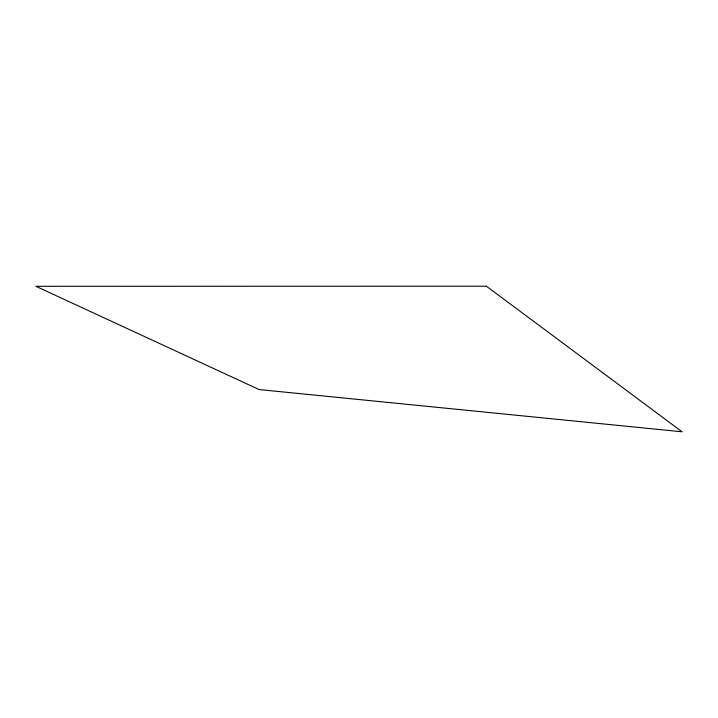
<?xml version="1.0" encoding="UTF-8"?>
<svg xmlns="http://www.w3.org/2000/svg" width="718" height="718" viewBox="0 0 718 718"><rect width="100%" height="100%" fill="white"/><g stroke="black" fill="none" stroke-linecap="round" stroke-linejoin="round"><path stroke-width="1.08" d="M486.4 286.204L35.9 286.303L259.099 389.551L682.1 431.796L486.4 286.204"/></g></svg>
